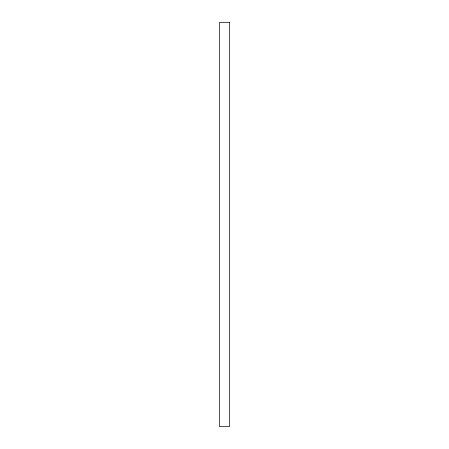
<?xml version="1.0" encoding="UTF-8"?>
<svg xmlns="http://www.w3.org/2000/svg" width="449" height="449" viewBox="0 0 449 449"><rect width="100%" height="100%" fill="white"/><g stroke="black" fill="none" stroke-linecap="round" stroke-linejoin="round"><path stroke-width="0.67" d="M229.551 22.45L219.449 22.45L219.449 426.55L229.551 426.55L229.551 22.45"/></g></svg>
